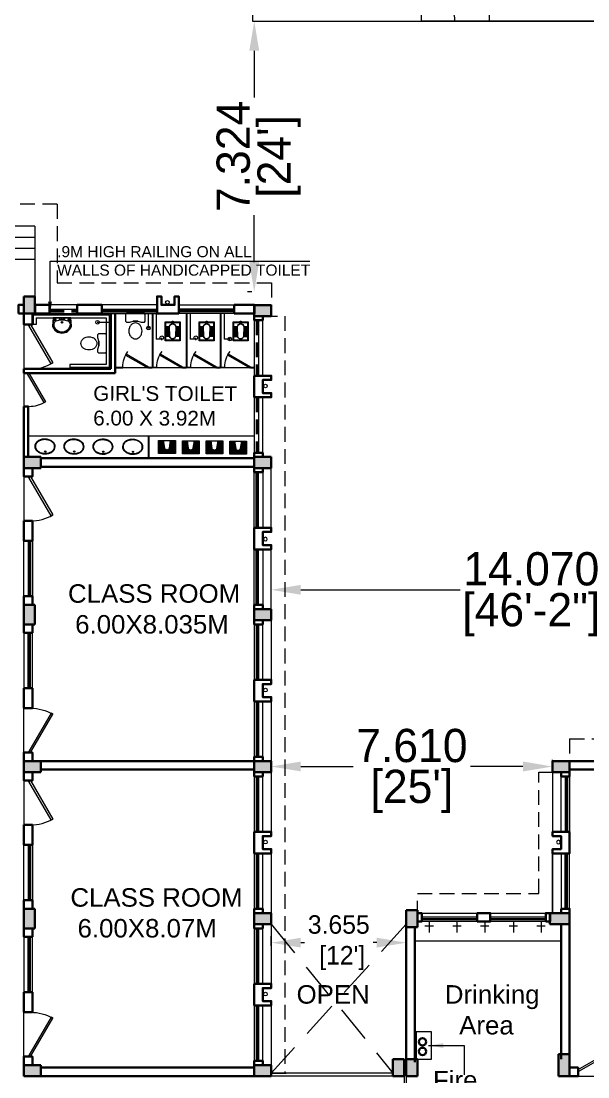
# Model space of a CAD drawing. Header units: millimetres. Extents: x 3614 to 12428, y -844 to 6844.
# Drawn here: x 5223.19 to 5238.52, y -372.13 to -343.55 of the extents above; entities that cross this region are included whole.
import ezdxf

# ---------------------------------------------------------------- set-up
doc = ezdxf.new("R2010")
doc.units = ezdxf.units.MM
doc.header["$LTSCALE"] = 40
doc.header["$MEASUREMENT"] = 0
doc.header["$PDMODE"] = 32
doc.header["$PDSIZE"] = 0.02
doc.linetypes.add('DASHED', pattern=[0.75, 0.5, -0.25])
doc.layers.get('0').update_dxf_attribs({"linetype": 'CONTINUOUS', "lineweight": 20})
doc.layers.get('Defpoints').update_dxf_attribs({"linetype": 'CONTINUOUS', "lineweight": 20})
for name, color, linetype, lineweight in [('CLL LEV.', 15, 'CONTINUOUS', 18), ('Column', 252, 'CONTINUOUS', 30), ('Column Hatch', 253, 'CONTINUOUS', 13), ('CUBICAL TOILET', 160, 'CONTINUOUS', 15), ('Dim', 220, 'CONTINUOUS', 15), ('Door', 54, 'CONTINUOUS', 18), ('EXPANSION JOINT', 248, 'CONTINUOUS', 20), ('Fixture', 44, 'CONTINUOUS', 15), ('Furniture', 13, 'CONTINUOUS', 15), ('Hatch', 42, 'CONTINUOUS', 15), ('Hidden', 30, 'DASHED', 18), ('LINE', 22, 'CONTINUOUS', 13), ('Railing', 23, 'CONTINUOUS', 18), ('Services', 1, 'DASHED', 30), ('Stair', 1, 'CONTINUOUS', 15), ('TEXT', 7, 'CONTINUOUS', 20), ('Ventilator', 6, 'DASHED', 18), ('Wall', 7, 'CONTINUOUS', 30), ('Window', 150, 'CONTINUOUS', 15), ('Window-Wall', 7, 'CONTINUOUS', 18)]:
    doc.layers.add(name, color=color, linetype=linetype, lineweight=lineweight)
doc.styles.add('L120', font='simplex.shx', dxfattribs={"height": 1})
doc.styles.get("Standard").update_dxf_attribs({"font": 'txt.shx', "height": 0.03937})
doc.styles.add('Tabrej', font='GOTHIC.TTF')
doc.styles.add('Tabrej.', font='GOTHIC.TTF', dxfattribs={"height": 1})
doc.dimstyles.get("Standard").update_dxf_attribs({"dimtxt": 0.18, "dimasz": 0.18, "dimexe": 0.18, "dimexo": 0.0625, "dimgap": 0.09, "dimtad": 0, "dimtih": 1, "dimtoh": 1, "dimdec": 4, "dimzin": 0, "dimdsep": 46, "dimtxsty": 'Standard', "dimcen": 0.09, "dimadec": 0, "dimazin": 0, "dimtfac": 1, "dimtdec": 4, "dimtofl": 0, "dimtmove": 0, "dimatfit": 3, "dimfxl": 0, "dimtolj": 1, "dimtzin": 0, "dimarcsym": 0})
doc.dimstyles.new('Tabrej', dxfattribs={"dimtxt": 0.5, "dimasz": 0.45, "dimexe": 0.18, "dimexo": 0.0625, "dimgap": 0.09, "dimtad": 0, "dimdec": 3, "dimzin": 0, "dimdsep": 46, "dimtxsty": 'Tabrej', "dimcen": 0, "dimclrd": 256, "dimclre": 256, "dimclrt": 7, "dimaunit": 1, "dimadec": 3, "dimazin": 0, "dimtfac": 1, "dimtdec": 3, "dimtofl": 0, "dimtmove": 0, "dimatfit": 3, "dimfxl": 0, "dimtolj": 1, "dimtzin": 0, "dimlwd": -1, "dimlwe": -1, "dimarcsym": 0})

# ---------------------------------------------------------------- blocks, each defined once
blk = doc.blocks.new('Football Min')
blk.add_lwpolyline([(-900.2, 3600), (-900.2, 0), (900.2, 0), (900.2, 3600)], close=True)
blk.add_arc((-900.2, 3600), 35.4, 270, 0)
blk = doc.blocks.new('Hockey')
for p, q in [((-1079.9, 3600), (1079.9, 3600)), ((-1079.9, 0), (-1079.9, 3600))]:
    blk.add_line(p, q)
at = {"linetype": 'DASHED', "ltscale": 6000}
blk.add_line((-828, 0), (-828, 3600), dxfattribs=at)
blk = doc.blocks.new('*D48')
at = {"layer": 'Defpoints', "color": 0, "ltscale": 0.05, "transparency": 16777216}
for p in [(5229.496, -343.55), (5229.496, -343.55), (5229.496, -350.874)]:
    blk.add_point(p, dxfattribs=at)
at = {"layer": 'Dim', "ltscale": 0.05, "transparency": 16777216}
for p, q in [((5229.558, -343.55), (5229.676, -343.55)), ((5229.496, -344.35), (5229.496, -345.621)), ((5229.496, -350.074), (5229.496, -348.802)), ((5229.433, -350.874), (5229.316, -350.874))]:
    blk.add_line(p, q, dxfattribs=at)
for points in [[(5229.363, -344.35), (5229.629, -344.35), (5229.496, -343.55)], [(5229.363, -350.074), (5229.629, -350.074), (5229.496, -350.874)]]:
    blk.add_solid(points, dxfattribs=at)
at = {"layer": 'Dim', "color": 7, "ltscale": 0.05, "transparency": 16777216, "char_height": 0.9, "attachment_point": 5, "rotation": 90, "style": 'Tabrej'}
for s, insert in [('\\A1;7.324', (5228.933, -347.212)), ("\\A1;[24']", (5230.169, -347.212))]:
    blk.add_mtext(s, dxfattribs=dict(at, insert=insert))
blk = doc.blocks.new('*D52')
at = {"layer": 'Defpoints', "color": 0, "linetype": 'ByBlock', "ltscale": 0.05, "transparency": 16777216}
for p in [(5229.956, -368.495), (5229.956, -368.647), (5233.611, -368.647)]:
    blk.add_point(p, dxfattribs=at)
at = {"layer": 'Dim', "ltscale": 0.05, "transparency": 16777216}
for p, q in [((5229.956, -368.584), (5229.956, -368.315)), ((5233.611, -368.584), (5233.611, -368.315)), ((5230.756, -368.495), (5230.853, -368.495)), ((5232.811, -368.495), (5232.714, -368.495))]:
    blk.add_line(p, q, dxfattribs=at)
at = {"layer": 'Dim', "linetype": 'ByBlock', "ltscale": 0.05, "transparency": 16777216}
for points in [[(5230.756, -368.362), (5230.756, -368.628), (5229.956, -368.495)], [(5232.811, -368.362), (5232.811, -368.628), (5233.611, -368.495)]]:
    blk.add_solid(points, dxfattribs=at)
at = {"layer": 'Dim', "color": 7, "linetype": 'ByBlock', "ltscale": 0.05, "transparency": 16777216, "insert": (5231.783, -368.495), "char_height": 0.5, "attachment_point": 5, "style": 'Tabrej'}
blk.add_mtext("\\A1;3.655\\P [12']", dxfattribs=at)
blk = doc.blocks.new('*D56')
at = {"layer": 'Defpoints', "color": 0, "ltscale": 0.05, "transparency": 16777216}
for p in [(5229.956, -363.727), (5237.566, -363.727), (5237.566, -363.727)]:
    blk.add_point(p, dxfattribs=at)
at = {"layer": 'Dim', "ltscale": 0.05, "transparency": 16777216}
for p, q in [((5229.956, -363.789), (5229.956, -363.907)), ((5230.756, -363.727), (5232.174, -363.727)), ((5236.766, -363.727), (5235.348, -363.727)), ((5237.566, -363.664), (5237.566, -363.547))]:
    blk.add_line(p, q, dxfattribs=at)
for points in [[(5230.756, -363.593), (5230.756, -363.86), (5229.956, -363.727)], [(5236.766, -363.593), (5236.766, -363.86), (5237.566, -363.727)]]:
    blk.add_solid(points, dxfattribs=at)
at = {"layer": 'Dim', "color": 7, "ltscale": 0.05, "transparency": 16777216, "char_height": 0.9, "attachment_point": 5, "style": 'Tabrej'}
for s, insert in [('\\A1;7.610', (5233.761, -363.164)), ("\\A1;[25']", (5233.761, -364.4))]:
    blk.add_mtext(s, dxfattribs=dict(at, insert=insert))
blk = doc.blocks.new('*D59')
at = {"layer": 'Defpoints', "color": 0, "ltscale": 0.05, "transparency": 16777216}
for p in [(5229.956, -358.944), (5229.956, -358.944), (5244.026, -358.944)]:
    blk.add_point(p, dxfattribs=at)
at = {"layer": 'Dim', "ltscale": 0.05, "transparency": 16777216}
for p, q in [((5229.956, -358.881), (5229.956, -358.764)), ((5230.756, -358.944), (5235.071, -358.944)), ((5243.226, -358.944), (5238.911, -358.944)), ((5244.026, -358.881), (5244.026, -358.764))]:
    blk.add_line(p, q, dxfattribs=at)
for points in [[(5230.756, -358.81), (5230.756, -359.077), (5229.956, -358.944)], [(5243.226, -358.81), (5243.226, -359.077), (5244.026, -358.944)]]:
    blk.add_solid(points, dxfattribs=at)
at = {"layer": 'Dim', "color": 7, "ltscale": 0.05, "transparency": 16777216, "char_height": 0.9, "attachment_point": 5, "style": 'Tabrej'}
for s, insert in [('\\A1;14.070', (5236.991, -358.381)), ('\\A1;[46\'-2"]', (5236.991, -359.617))]:
    blk.add_mtext(s, dxfattribs=dict(at, insert=insert))
blk = doc.blocks.new('VENT 2')
at = {"layer": 'Ventilator', "linetype": 'Continuous', "ltscale": 0.02}
for p, q in [((0, 0.182), (1.5, 0.182)), ((0, 0.152), (1.5, 0.152))]:
    blk.add_line(p, q, dxfattribs=at)
at = {"layer": 'Window-Wall'}
for p, q in [((0, 0.23), (1.5, 0.23)), ((0, 0), (0, 0.23)), ((0, 0.115), (1.5, 0.115)), ((1.5, 0), (0, 0)), ((1.5, 0.23), (1.5, 0))]:
    blk.add_line(p, q, dxfattribs=at)
blk = doc.blocks.new('COLUMN 546')
at = {"layer": 'Column Hatch'}
h = blk.add_hatch(color=0, dxfattribs=at)
h.dxf.hatch_style = 1
h.paths.add_polyline_path([(0, 0), (0.3, 0), (0.3, 0.46), (0, 0.46)])
at = {"layer": 'Column'}
for p, q in [((0.3, 0.46), (0, 0.46)), ((0, 0.46), (0, 0)), ((0.3, 0), (0.3, 0.46)), ((0, 0), (0.3, 0))]:
    blk.add_line(p, q, dxfattribs=at)
blk = doc.blocks.new('*X5')
at = {"color": 0}
for p, q in [((705, 323), (943, 561)), ((705, 365), (900, 561)), ((705, 408), (858, 561)), ((705, 450), (815, 561)), ((705, 493), (773, 561)), ((705, 535), (730, 561)), ((848, 383), (705, 526)), ((842, 346), (705, 483)), ((835, 310), (705, 441)), ((705, 280), (858, 434)), ((829, 274), (705, 398)), ((705, 238), (847, 381)), ((823, 237), (705, 356)), ((798, 221), (705, 314)), ((854, 419), (712, 561)), ((730, 221), (839, 330)), ((866, 449), (755, 561)), ((888, 469), (797, 561)), ((921, 479), (839, 561)), ((1145, 298), (882, 561)), ((899, 474), (985, 561)), ((1145, 340), (924, 561)), ((944, 477), (1027, 561)), ((1145, 383), (967, 561)), ((971, 462), (1070, 561)), ((990, 438), (1112, 561)), ((998, 404), (1145, 551)), ((1145, 255), (999, 401)), ((1004, 368), (1145, 508)), ((1137, 221), (1007, 350)), ((1145, 425), (1009, 561)), ((1011, 332), (1145, 466)), ((1095, 221), (1016, 299)), ((1017, 295), (1145, 423)), ((1023, 259), (1145, 381)), ((1029, 223), (1145, 339)), ((1145, 467), (1051, 561)), ((1069, 221), (1145, 296)), ((1145, 510), (1094, 561)), ((1145, 552), (1136, 561)), ((755, 221), (705, 271)), ((713, 221), (705, 229)), ((772, 221), (830, 279)), ((815, 221), (822, 228)), ((1052, 221), (1024, 248)), ((1112, 221), (1145, 254))]:
    blk.add_line(p, q, dxfattribs=at)
blk = doc.blocks.new('RSA CL7')
blk.add_lwpolyline([(8.9, 0), (-8.9, 0), (-8.9, -13.8), (-3.9, -13.8), (3.9, -13.8), (8.9, -13.8)], close=True)
blk.add_lwpolyline([(-4.1, -13.6), (-2.8, -5.7, -0.835943), (2.8, -5.8), (4.1, -13.6), (8.7, -13.6), (8.7, -0.2), (-8.7, -0.2), (-8.7, -13.6)], format="xyb", close=True)
blk.add_lwpolyline([(-3.9, -13.8), (-2.6, -5.8, -0.835548), (2.6, -5.8), (3.9, -13.8)], format="xyb")
for centre, start, end in [((-1.4, -4.1), 207.2135, 40.9564), ((0, -3.6), 185.8999, 355.8249), ((1.5, -4.1), 140.9962, 329.3468)]:
    blk.add_arc(centre, 0.493, start, end)
at = {"xscale": 0.0393714285714286, "yscale": 0.0393714285714286, "zscale": 0.0393714285714286}
blk.add_blockref('*X5', (-36.4, -22.3), dxfattribs=at)
blk = doc.blocks.new('RSA BASIN 2')
for points in [[(10.7, -8.1, 0.12976), (10, -5.2, 0.106426), (7.6, -2.5, 0.084431), (4.3, -0.7, 0.073534), (0, 0, 0.073534), (-4.3, -0.5, 0.084431), (-7.7, -2.2, 0.106426), (-10.2, -4.8, 0.12976), (-11, -7.7, 0.12976), (-10.3, -10.6, 0.106426), (-7.9, -13.3, 0.084431), (-4.6, -15.1, 0.073534), (-0.3, -15.8, 0.073534), (4, -15.3, 0.084431), (7.4, -13.6, 0.106426), (9.9, -11, 0.12976)], [(10.1, -7.9, 0.119977), (9.4, -5.5, 0.106426), (7.3, -2.9, 0.084431), (4.1, -1.3, 0.073534), (0, -0.6, 0.073534), (-4.1, -1.1, 0.084431), (-7.4, -2.6, 0.106426), (-9.7, -5.1, 0.12976), (-10.4, -7.7, 0.009633), (-10.4, -7.9, 0.119977), (-9.8, -10.3, 0.106426), (-7.6, -12.9, 0.084431), (-4.4, -14.5, 0.073534), (-0.3, -15.2, 0.073534), (3.8, -14.7, 0.084431), (7.1, -13.2, 0.106426), (9.3, -10.7, 0.12976), (10.1, -8.1, 0.009633)]]:
    blk.add_lwpolyline(points, format="xyb", close=True)
for radius in [0.7, 0.479]:
    blk.add_circle((-0.5, -2.5), radius)
blk = doc.blocks.new('SHAFT2')
at = {"layer": 'Fixture'}
blk.add_circle((0.302, 0.307), 0.05, dxfattribs=at)
at = {"layer": 'Wall'}
blk.add_lwpolyline([(0, 0.585), (0.46, 0.585), (0.46, 0.47), (0.23, 0.47), (0.23, 0.115), (0.46, 0.115), (0.46, 0), (0, 0), (0, 0.585)], dxfattribs=at)
blk = doc.blocks.new('WINDOW 1')
at = {"layer": 'CLL LEV.'}
for p, q in [((-0.115, -0.23), (-0.115, -0.46)), ((1.615, -0.23), (1.615, -0.46)), ((-0.115, -0.46), (1.615, -0.46))]:
    blk.add_line(p, q, dxfattribs=at)
at = {"layer": 'Window'}
for p, q in [((0, -0.051), (1.5, -0.051)), ((0, -0.081), (1.5, -0.081))]:
    blk.add_line(p, q, dxfattribs=at)
at = {"layer": 'Window-Wall'}
for p, q in [((0, 0), (1.5, 0)), ((0, -0.23), (0, 0)), ((1.5, 0), (1.5, -0.23)), ((0, -0.115), (1.5, -0.115)), ((1.5, -0.23), (0, -0.23))]:
    blk.add_line(p, q, dxfattribs=at)
blk = doc.blocks.new('*U18')
for p, q in [((0, 0), (0, -6)), ((40, 0), (40, -6))]:
    blk.add_line(p, q)
blk.add_lwpolyline([(0, 0), (34.64, 20), (35.52, 18.48), (0.87, -1.52)], close=True)
blk.add_arc((0, 0), 40, 0, 30)
blk = doc.blocks.new('DOOR1')
at = {"layer": 'Door'}
blk.add_line((0, 0), (1.2, 0), dxfattribs=at)
at = {"layer": 'Door', "xscale": 0.0300000000000013, "yscale": 0.0300000000000013, "zscale": 0.0300000000000013}
blk.add_blockref('*U18', (0, 0.18), dxfattribs=at)
blk = doc.blocks.new('class 1')
at = {"layer": 'Wall'}
for points in [[(0.23, -0.035), (0, -0.035), (0, -0.265), (0.23, -0.265), (0.23, -0.035)], [(0.23, -1.465), (0, -1.465), (0, -2.005), (0.23, -2.005), (0.23, -1.465)], [(0.23, -3.505), (0, -3.505), (0, -3.735), (0.23, -3.735), (0.23, -3.505)]]:
    blk.add_lwpolyline(points, dxfattribs=at)
at = {"layer": 'Wall', "rotation": 270}
for name, p in [('DOOR1', (0, -0.265)), ('VENT 2', (0, -2.005))]:
    blk.add_blockref(name, p, dxfattribs=at)
blk = doc.blocks.new('RSA CL6')
for p, q in [((5.5, 3.5), (5.5, 7.3)), ((5.9, 3.5), (5.9, 7.3)), ((6.3, 3.5), (6.3, 7.3)), ((6.7, 3.4), (6.7, 7.3)), ((7.1, 3.4), (7.1, 7.3)), ((7.5, 3.4), (7.5, 7.3)), ((7.9, 3.4), (7.9, 7.3)), ((8.3, 3.4), (8.3, 7.3)), ((8.7, 3.4), (8.7, 7.3)), ((9.1, 3.4), (9.1, 7.3)), ((9.4, 3.4), (9.4, 7.3)), ((9.8, 3.4), (9.8, 7.3)), ((10.2, 3.4), (10.2, 7.3)), ((10.6, 3.4), (10.6, 7.3)), ((11, 3.3), (11, 7.3)), ((11.4, 3.3), (11.4, 7.3)), ((11.8, 3.3), (11.8, 7.3)), ((12.2, 3.3), (12.2, 7.3)), ((12.6, 3.3), (12.6, 7.3)), ((13, 3.3), (13, 7.3)), ((13.4, 3.3), (13.4, 7.3)), ((13.8, 3.3), (13.8, 7.3)), ((14.2, 3.3), (14.2, 7.3)), ((14.6, 3.3), (14.6, 7.3)), ((15, 3.2), (15, 7.3)), ((15.4, 3.2), (15.4, 7.3)), ((15.7, 3.2), (15.7, 7.3)), ((16.1, 3.2), (16.1, 7.3)), ((16.1, 7.3), (16.1, 3.2)), ((5.5, -7.3), (5.5, -3.5)), ((5.9, -7.3), (5.9, -3.5)), ((6.3, -7.3), (6.3, -3.4)), ((6.7, -7.3), (6.7, -3.4)), ((7.1, -7.3), (7.1, -3.4)), ((7.5, -7.3), (7.5, -3.4)), ((7.9, -7.3), (7.9, -3.4)), ((8.3, -7.3), (8.3, -3.4)), ((8.7, -7.3), (8.7, -3.4)), ((9.1, -7.3), (9.1, -3.4)), ((9.4, -7.3), (9.4, -3.4)), ((9.8, -7.3), (9.8, -3.3)), ((10.2, -7.3), (10.2, -3.3)), ((10.6, -7.3), (10.6, -3.3)), ((11, -7.3), (11, -3.3)), ((11.4, -7.3), (11.4, -3.3)), ((11.8, -7.3), (11.8, -3.3)), ((12.2, -7.3), (12.2, -3.3)), ((12.6, -7.3), (12.6, -3.3)), ((13, -7.3), (13, -3.3)), ((13.4, -7.3), (13.4, -3.2)), ((13.8, -7.3), (13.8, -3.2)), ((14.2, -7.3), (14.2, -3.2)), ((14.6, -7.3), (14.6, -3.2)), ((15, -7.3), (15, -3.2)), ((15.4, -7.3), (15.4, -3.2)), ((15.7, -7.3), (15.7, -3.2)), ((16.1, -3.2), (16.1, -7.3)), ((16.1, -7.3), (16.1, -3.2))]:
    blk.add_line(p, q)
blk.add_lwpolyline([(0.8, -0.6), (0, -0.6), (0, 0.6), (0.8, 0.6)])
for points in [[(0.8, 7.9), (20.9, 7.9), (20.9, -7.9), (0.8, -7.9)], [(1.4, 7.3), (20.3, 7.3), (20.3, -7.3), (1.4, -7.3)]]:
    blk.add_lwpolyline(points, close=True)
for points in [[(5.5, 3.5), (16.1, 3.2, -0.899983), (16.1, -3.2), (5.5, -3.5, -0.799392)], [(5.5, 3.3), (16.1, 3, -0.897689), (16.1, -3), (5.6, -3.3, -0.793494), (5.5, 3.3)]]:
    blk.add_lwpolyline(points, format="xyb", close=True)
blk = doc.blocks.new('ENGLISH SHEET')
at = {"layer": 'Fixture'}
for p, q in [((4663.798, 251.204), (4663.773, 251.179)), ((4663.773, 251.179), (4663.773, 250.696)), ((4663.976, 251.204), (4663.798, 251.204)), ((4664.002, 251.179), (4663.976, 251.204)), ((4663.976, 251.001), (4664.002, 251.09)), ((4663.976, 250.874), (4663.976, 251.001)), ((4663.976, 251.001), (4663.976, 250.874)), ((4664.002, 251.09), (4664.002, 251.179)), ((4663.773, 250.696), (4663.798, 250.67)), ((4663.798, 250.67), (4663.976, 250.67)), ((4664.002, 250.785), (4663.976, 250.874)), ((4663.976, 250.67), (4664.002, 250.696)), ((4664.002, 250.696), (4664.002, 250.785))]:
    blk.add_line(p, q, dxfattribs=at)
blk.add_lwpolyline([(4664.459, 250.937, 0.117036), (4664.443, 251.003, 0.104338), (4664.396, 251.063, 0.09029), (4664.321, 251.105, 0.09898), (4664.243, 251.115, 0.08237), (4664.159, 251.101, 0.09029), (4664.09, 251.063, 0.104338), (4664.043, 251.003, 0.117036), (4664.027, 250.937, 0.117036), (4664.043, 250.871, 0.104338), (4664.09, 250.811, 0.09029), (4664.159, 250.773, 0.08237), (4664.243, 250.759, 0.08237), (4664.327, 250.773, 0.09029), (4664.396, 250.811, 0.104338), (4664.443, 250.871, 0.117036)], format="xyb", close=True, dxfattribs=at)
blk = doc.blocks.new('RSA BASIN 9')
for points in [[(-0.1, -16.2, 0.340881), (10, -9, 0.074195), (10.1, -8.9), (9.5, 0), (-9.5, 0), (-10, -8.8, 0.082611), (-10, -9.2, 0.330812), (-0.1, -16.2)], [(0, -15, 0.391482), (8.9, -6.7, 0.252869), (6.5, -3.5, 0.087242), (0, -2.5, 0.079484), (-6.5, -3.5, 0.2542), (-8.8, -6.7, 0.39026), (0, -15)], [(-8.6, -2, -0.907437), (-8.4, -1.8), (-7.5, -2.6, -0.907437), (-7.6, -2.7)], [(-8.2, -1.6, -0.907437), (-8.1, -1.5), (-7.1, -2.3, -0.907437), (-7.3, -2.4)], [(-7.8, -1.3, -0.907437), (-7.7, -1.2), (-6.8, -1.9, -0.907437), (-6.9, -2.1)], [(7.8, -1.3, 0.907437), (7.7, -1.2), (6.8, -1.9, 0.907437), (6.9, -2.1)], [(8.2, -1.6, 0.907437), (8.1, -1.5), (7.1, -2.3, 0.907437), (7.3, -2.4)], [(8.6, -2, 0.907437), (8.4, -1.8), (7.5, -2.6, 0.907437), (7.6, -2.7)]]:
    blk.add_lwpolyline(points, format="xyb", close=True)
for points in [[(-5.9, -3.3), (-6.2, -3, -0.183787), (-6.2, -2.7, 0.126662), (-6.2, -2.4), (-6.6, -1.4, 0.35453), (-7.1, -1), (-8.7, -1, 0.414214), (-9.1, -1.4), (-9.6, -9.1, 0.329849), (-0.1, -15.8, 0.338736), (9.6, -8.9, 0.075632), (9.7, -8.8), (9.1, -1.4, 0.414214), (8.7, -1), (7.1, -1, 0.35453), (6.6, -1.4), (6.2, -2.4, 0.126662), (6.2, -2.7, -0.183787), (6.2, -3), (5.9, -3.3)], [(-6.2, -3.4), (-6.2, -3.3, 0.220542), (-6.5, -3.1), (-8.7, -2.8, -0.361119), (-9.2, -2.3)], [(6.2, -3.4), (6.2, -3.3, -0.220542), (6.5, -3.1), (8.7, -2.8, 0.358803), (9.2, -2.3, 0.358803)]]:
    blk.add_lwpolyline(points, format="xyb")
for centre, radius in [((-2.3, -1.6), 0.399), ((0, -4.8), 0.771), ((0, -4.8), 0.602), ((0, -1.2), 0.399), ((2.3, -1.5), 0.399)]:
    blk.add_circle(centre, radius)
blk = doc.blocks.new('Door - Left Hung 36 in.')
at = {"layer": 'Door'}
blk.add_line((0.8, -1.3), (35.9, -1.3), dxfattribs=at)
blk.add_lwpolyline([(0.8, -1.3), (0, 0), (31.2, 18), (31.9, 16.7)], close=True, dxfattribs=at)
blk.add_arc((0, 0), 36, 0, 37.3101, dxfattribs=at)
blk = doc.blocks.new('COLM 530')
at = {"layer": 'Column Hatch'}
h = blk.add_hatch(color=0, dxfattribs=at)
h.dxf.hatch_style = 1
h.paths.add_polyline_path([(5443.518, -633.795), (5443.218, -633.795), (5443.218, -634.325), (5443.518, -634.325)])
at = {"layer": 'Column'}
for p, q in [((5443.518, -633.795), (5443.218, -633.795)), ((5443.218, -633.795), (5443.218, -634.325)), ((5443.518, -634.325), (5443.518, -633.795)), ((5443.218, -634.325), (5443.518, -634.325))]:
    blk.add_line(p, q, dxfattribs=at)
blk = doc.blocks.new('colm 600')
at = {"layer": 'Column Hatch'}
h = blk.add_hatch(color=0, dxfattribs=at)
h.dxf.hatch_style = 1
h.paths.add_polyline_path([(5460.775, -628.796), (5460.475, -628.796), (5460.475, -629.396), (5460.775, -629.396)])
at = {"layer": 'Column'}
for p, q in [((5460.775, -628.796), (5460.475, -628.796)), ((5460.475, -628.796), (5460.475, -629.396)), ((5460.775, -629.396), (5460.775, -628.796)), ((5460.475, -629.396), (5460.775, -629.396))]:
    blk.add_line(p, q, dxfattribs=at)
blk = doc.blocks.new('PROJ FNVJ')
at = {"layer": 'Hidden', "ltscale": 0.02}
for p, q in [((5461.628, -603.619), (5467.398, -603.619)), ((5461.628, -603.619), (5461.628, -604.221)), ((5467.398, -603.619), (5467.398, -604.221))]:
    blk.add_line(p, q, dxfattribs=at)
blk = doc.blocks.new('hyu')
at = {"layer": 'Hatch'}
blk.add_lwpolyline([(2606.826, 450.7799), (2606.826, 490.2799, 1), (2553.986, 490.2799), (2553.986, 450.7799, 1)], format="xyb", close=True, dxfattribs=at)
blk = doc.blocks.new('NEW BILDING')
at = {"layer": 'CLL LEV.'}
for p, q in [((5453.3278, -271.6911), (5453.5578, -271.6911)), ((5453.3278, -272.0461), (5453.5578, -272.0461)), ((5461.3978, -284.3911), (5461.1678, -284.3911)), ((5461.1678, -284.3911), (5461.1678, -286.1211))]:
    blk.add_line(p, q, dxfattribs=at)
at = {"layer": 'CUBICAL TOILET', "ltscale": 0.01}
for p, q in [((5450.3378, -269.8903), (5450.3378, -271.3455)), ((5450.3578, -269.8903), (5450.3578, -271.3455)), ((5451.2578, -269.8907), (5451.2578, -271.346)), ((5451.2778, -269.8907), (5451.2778, -271.346)), ((5452.1778, -269.8911), (5452.1778, -271.3464)), ((5452.1978, -269.8911), (5452.1978, -271.3464)), ((5449.3376, -271.3455), (5449.5424, -271.3455)), ((5449.3376, -271.3655), (5449.5424, -271.3655)), ((5449.5424, -271.3455), (5449.5424, -271.3655)), ((5450.2378, -271.3455), (5450.3378, -271.3455)), ((5450.2378, -271.3455), (5450.2378, -271.3655)), ((5450.2378, -271.3655), (5450.3378, -271.3655)), ((5450.4614, -271.3655), (5450.3378, -271.3655)), ((5450.3578, -271.3455), (5450.4614, -271.3455)), ((5450.4614, -271.3455), (5450.4614, -271.3655)), ((5451.1578, -271.346), (5451.2578, -271.346)), ((5451.1578, -271.346), (5451.1578, -271.366)), ((5451.1578, -271.366), (5451.2578, -271.366)), ((5451.3814, -271.366), (5451.2578, -271.366)), ((5451.2778, -271.346), (5451.3814, -271.346)), ((5451.3814, -271.346), (5451.3814, -271.366)), ((5452.0778, -271.3464), (5452.1778, -271.3464)), ((5452.0778, -271.3464), (5452.0778, -271.3664)), ((5452.0778, -271.3664), (5452.1778, -271.3664)), ((5452.3014, -271.3664), (5452.1778, -271.3664)), ((5452.1978, -271.3464), (5452.3014, -271.3464)), ((5452.3014, -271.3464), (5452.3014, -271.3664)), ((5452.9978, -271.3464), (5453.0978, -271.3464)), ((5452.9978, -271.3464), (5452.9978, -271.3664)), ((5452.9978, -271.3664), (5453.0978, -271.3664))]:
    blk.add_line(p, q, dxfattribs=at)
at = {"layer": 'CUBICAL TOILET', "ltscale": 0.05}
blk.add_lwpolyline([(5450.2353, -273.2016), (5450.2457, -273.2016), (5450.2457, -273.8111), (5450.2353, -273.8111)], close=True, dxfattribs=at)
at = {"layer": 'EXPANSION JOINT', "linetype": 'ByBlock', "ltscale": 0.05}
for p, q in [((5457.1508, -290.5361), (5457.1508, -294.3511)), ((5457.2128, -290.5361), (5457.2128, -294.3511))]:
    blk.add_line(p, q, dxfattribs=at)
at = {"layer": 'Fixture', "ltscale": 0.05}
blk.add_line((5446.9829, -273.2033), (5453.0978, -273.2033), dxfattribs=at)
at = {"layer": 'Fixture', "linetype": 'ByBlock', "ltscale": 0.05}
for p, q in [((5457.8328, -286.3511), (5457.8328, -286.6511)), ((5458.5828, -286.3511), (5458.5828, -286.6511)), ((5459.3328, -286.3511), (5459.3328, -286.6511)), ((5460.1078, -286.3511), (5460.1078, -286.6511)), ((5460.8578, -286.3511), (5460.8578, -286.6511)), ((5457.9478, -286.4726), (5457.7178, -286.4726)), ((5458.6978, -286.4726), (5458.4678, -286.4726)), ((5459.4478, -286.4726), (5459.2178, -286.4726)), ((5460.2228, -286.4726), (5459.9928, -286.4726)), ((5460.9728, -286.4726), (5460.7428, -286.4726)), ((5461.3978, -286.883), (5457.4428, -286.883))]:
    blk.add_line(p, q, dxfattribs=at)
at = {"layer": 'Furniture', "ltscale": 0.05}
for p, q in [((5450.237, -270.3013), (5450.2371, -269.9228)), ((5450.4478, -269.8916), (5450.4479, -270.5843)), ((5451.3678, -269.892), (5451.3679, -270.5847)), ((5452.2878, -269.8911), (5452.2879, -270.5839)), ((5448.8464, -270.1299), (5449.2249, -270.1298)), ((5450.2712, -270.2854), (5450.2029, -270.2854)), ((5450.6137, -270.5843), (5450.4479, -270.5843)), ((5450.5979, -270.6172), (5450.5979, -270.5488)), ((5451.5337, -270.5847), (5451.3679, -270.5847)), ((5451.5179, -270.6176), (5451.5179, -270.5493)), ((5452.4537, -270.5839), (5452.2879, -270.5839)), ((5452.4379, -270.618), (5452.4379, -270.5497))]:
    blk.add_line(p, q, dxfattribs=at)
for centre in [(5448.8622, -270.1299), (5450.237, -270.2854), (5450.5979, -270.5493), (5451.5179, -270.5497), (5452.4379, -270.5839)]:
    blk.add_circle(centre, 0.05, dxfattribs=at)
at = {"layer": 'Hidden', "ltscale": 0.02}
for p, q in [((5447.7678, -266.9311), (5442.6178, -266.9311)), ((5447.7678, -266.9311), (5447.7678, -269.0611)), ((5447.7678, -269.0611), (5453.5647, -269.0611)), ((5453.5647, -269.0611), (5453.5647, -269.6632)), ((5453.3278, -269.9632), (5453.9278, -269.9632)), ((5453.9278, -269.9632), (5453.9278, -282.3061)), ((5453.9278, -282.0061), (5453.9278, -290.4561)), ((5460.7978, -285.5911), (5460.7978, -282.3061)), ((5460.7978, -282.3061), (5461.3978, -282.3061)), ((5457.5142, -286.1911), (5457.5142, -285.5911)), ((5457.5142, -285.5911), (5460.7978, -285.5911)), ((5453.5578, -290.4561), (5454.1578, -290.4561))]:
    blk.add_line(p, q, dxfattribs=at)
at = {"layer": 'LINE', "linetype": 'ByBlock', "ltscale": 0.05}
blk.add_lwpolyline([(5457.8944, -289.3397), (5457.4778, -289.3397), (5457.4778, -290.0761), (5457.8944, -290.0761)], close=True, dxfattribs=at)
at = {"layer": 'Railing', "ltscale": 0.05}
for p, q in [((5447.1156, -269.9285), (5449.177, -269.9288)), ((5447.1156, -269.9285), (5447.1156, -270.1906)), ((5447.1956, -270.0085), (5449.097, -270.0088)), ((5447.1956, -270.0085), (5447.1956, -270.1906)), ((5449.097, -270.0088), (5449.097, -271.2715)), ((5449.177, -269.9288), (5449.177, -271.3515)), ((5447.1956, -270.1906), (5447.1156, -270.1906)), ((5449.097, -271.2715), (5448.1099, -271.2715)), ((5448.1099, -271.2715), (5448.1099, -271.3515)), ((5449.177, -271.3515), (5448.1099, -271.3515))]:
    blk.add_line(p, q, dxfattribs=at)
at = {"layer": 'Railing', "linetype": 'ByBlock', "ltscale": 0.05}
for p, q in [((5456.8508, -290.4561), (5453.5578, -290.4561)), ((5456.8508, -290.5361), (5453.5578, -290.5361))]:
    blk.add_line(p, q, dxfattribs=at)
at = {"layer": 'Services', "linetype": 'ByBlock', "ltscale": 0.05}
for centre in [(5457.6512, -289.606), (5457.6512, -289.8661)]:
    blk.add_circle(centre, 0.1, dxfattribs=at)
at = {"layer": 'Stair', "ltscale": 0.05}
for p, q in [((5447.1678, -267.5311), (5443.2178, -267.5311)), ((5447.1678, -267.5311), (5447.1678, -269.5011)), ((5447.1678, -267.8311), (5443.2178, -267.8311)), ((5447.1678, -268.1311), (5443.2178, -268.1311)), ((5447.1678, -268.4311), (5443.2178, -268.4311))]:
    blk.add_line(p, q, dxfattribs=at)
at = {"layer": 'TEXT'}
blk.add_line((5458.7786, -289.7079), (5458.7786, -290.5017), dxfattribs=at)
at = {"layer": 'Ventilator', "ltscale": 0.02}
for p, q in [((5447.5597, -269.8132), (5448.3097, -269.8132)), ((5447.5597, -269.8432), (5448.3097, -269.8432)), ((5453.1488, -270.0761), (5453.1488, -271.5761)), ((5453.1788, -270.0761), (5453.1788, -271.5761)), ((5453.1488, -272.1611), (5453.1488, -273.6611)), ((5453.1788, -272.1611), (5453.1788, -273.6611))]:
    blk.add_line(p, q, dxfattribs=at)
at = {"layer": 'Wall', "ltscale": 0.05}
for p, q in [((5449.2226, -271.3915), (5449.2228, -269.8927)), ((5449.3375, -271.5065), (5449.3378, -269.8928)), ((5446.8678, -271.3911), (5449.2226, -271.3915)), ((5446.8678, -271.3911), (5446.8678, -271.5061)), ((5446.8678, -271.5061), (5449.3375, -271.5065)), ((5446.8678, -273.7761), (5446.868, -272.4061)), ((5446.868, -272.4061), (5446.983, -272.4061)), ((5446.9828, -273.7766), (5446.983, -272.4061)), ((5461.3978, -286.4211), (5461.3978, -290.0761)), ((5461.6278, -286.4211), (5461.6278, -290.0761))]:
    blk.add_line(p, q, dxfattribs=at)
at = {"layer": 'Wall'}
for p, q in [((5453.0978, -273.8111), (5447.3278, -273.8111)), ((5453.0978, -274.0411), (5447.3278, -274.0411)), ((5447.3278, -282.0061), (5453.0978, -282.0061)), ((5447.3278, -282.2361), (5453.0978, -282.2361)), ((5447.3278, -290.3061), (5453.0978, -290.3061)), ((5447.3278, -290.5361), (5453.0978, -290.5361))]:
    blk.add_line(p, q, dxfattribs=at)
at = {"layer": 'Wall', "linetype": 'ByBlock', "ltscale": 0.05}
for p, q in [((5457.2128, -290.0761), (5457.2128, -286.5011)), ((5457.4428, -290.1561), (5457.4428, -286.5011))]:
    blk.add_line(p, q, dxfattribs=at)
at = {"layer": 'Wall', "ltscale": 0.05}
blk.add_lwpolyline([(5446.7178, -269.8932), (5446.8678, -269.8932), (5446.8678, -269.6611), (5446.7178, -269.6611), (5446.7178, -269.8932)], dxfattribs=at)
for points in [[(5447.5597, -269.6611), (5447.1747, -269.6611), (5447.1747, -269.8911), (5447.5597, -269.8911)], [(5448.3097, -269.8911), (5448.9722, -269.8911), (5448.9722, -269.6615), (5448.3097, -269.6615)], [(5452.5572, -269.8915), (5453.1047, -269.8915), (5453.1047, -269.6611), (5452.5572, -269.6611)]]:
    blk.add_lwpolyline(points, close=True, dxfattribs=at)
at = {"layer": 'Wall'}
for points in [[(5447.0978, -269.8932), (5446.8678, -269.8932), (5446.8678, -270.1911), (5447.0978, -270.1911), (5447.0978, -269.8932)], [(5453.3278, -269.9611), (5453.3278, -270.0761), (5453.0978, -270.0761), (5453.0978, -269.9611), (5453.3278, -269.9611)], [(5453.3278, -270.0761), (5453.3278, -269.9611), (5453.0978, -269.9611), (5453.0978, -270.0761), (5453.3278, -270.0761)], [(5453.3278, -273.7761), (5453.3278, -273.6611), (5453.0978, -273.6611), (5453.0978, -273.7761), (5453.3278, -273.7761)], [(5447.0978, -274.0761), (5446.8678, -274.0761), (5446.8678, -274.3061), (5447.0978, -274.3061), (5447.0978, -274.0761)], [(5453.3278, -274.0761), (5453.3278, -274.1911), (5453.0978, -274.1911), (5453.0978, -274.0761), (5453.3278, -274.0761)], [(5447.0978, -275.5061), (5446.8678, -275.5061), (5446.8678, -276.0461), (5447.0978, -276.0461), (5447.0978, -275.5061)], [(5447.0978, -277.5461), (5446.8678, -277.5461), (5446.8678, -277.7761), (5447.0978, -277.7761), (5447.0978, -277.5461)], [(5453.3278, -277.8911), (5453.3278, -277.7761), (5453.0978, -277.7761), (5453.0978, -277.8911), (5453.3278, -277.8911)], [(5453.3278, -277.7761), (5453.3278, -277.8911), (5453.0978, -277.8911), (5453.0978, -277.7761), (5453.3278, -277.7761)], [(5447.0978, -278.5361), (5446.8678, -278.5361), (5446.8678, -278.3061), (5447.0978, -278.3061), (5447.0978, -278.5361)], [(5453.3278, -278.1911), (5453.3278, -278.3061), (5453.0978, -278.3061), (5453.0978, -278.1911), (5453.3278, -278.1911)], [(5453.3278, -278.3061), (5453.3278, -278.1911), (5453.0978, -278.1911), (5453.0978, -278.3061), (5453.3278, -278.3061)], [(5447.0978, -280.5761), (5446.8678, -280.5761), (5446.8678, -280.0361), (5447.0978, -280.0361), (5447.0978, -280.5761)], [(5447.0978, -282.0061), (5446.8678, -282.0061), (5446.8678, -281.7761), (5447.0978, -281.7761), (5447.0978, -282.0061)], [(5453.3278, -282.0061), (5453.3278, -281.8911), (5453.0978, -281.8911), (5453.0978, -282.0061), (5453.3278, -282.0061)], [(5461.6278, -282.0061), (5462.7814, -282.0061), (5462.7814, -282.2361), (5461.6278, -282.2361), (5461.6278, -282.0061)], [(5453.3278, -282.3061), (5453.3278, -282.4211), (5453.0978, -282.4211), (5453.0978, -282.3061), (5453.3278, -282.3061)], [(5453.3278, -282.4211), (5453.3278, -282.3061), (5453.0978, -282.3061), (5453.0978, -282.4211), (5453.3278, -282.4211)], [(5461.3978, -282.3061), (5461.3978, -282.4211), (5461.6278, -282.4211), (5461.6278, -282.3061), (5461.3978, -282.3061)], [(5461.3978, -282.4211), (5461.3978, -282.3061), (5461.6278, -282.3061), (5461.6278, -282.4211), (5461.3978, -282.4211)], [(5453.3278, -286.1211), (5453.3278, -286.0061), (5453.0978, -286.0061), (5453.0978, -286.1211), (5453.3278, -286.1211)], [(5461.3978, -286.0061), (5461.3978, -286.1211), (5461.6278, -286.1211), (5461.6278, -286.0061), (5461.3978, -286.0061)], [(5457.5128, -286.3511), (5457.5128, -286.1211), (5457.6292, -286.1211), (5457.6292, -286.3511), (5457.5128, -286.3511)], [(5459.1292, -286.3511), (5459.1292, -286.1211), (5459.4828, -286.1211), (5459.4828, -286.3511), (5459.1292, -286.3511)], [(5460.9828, -286.3511), (5460.9828, -286.1211), (5461.0992, -286.1211), (5461.0992, -286.3511), (5460.9828, -286.3511)], [(5453.3278, -286.4211), (5453.3278, -286.5361), (5453.0978, -286.5361), (5453.0978, -286.4211), (5453.3278, -286.4211)], [(5453.3278, -286.5361), (5453.3278, -286.4211), (5453.0978, -286.4211), (5453.0978, -286.5361), (5453.3278, -286.5361)], [(5453.3278, -290.2361), (5453.3278, -290.1211), (5453.0978, -290.1211), (5453.0978, -290.2361), (5453.3278, -290.2361)], [(5461.6278, -290.3061), (5461.6278, -290.5361), (5461.8578, -290.5361), (5461.8578, -290.3061), (5461.6278, -290.3061)]]:
    blk.add_lwpolyline(points, dxfattribs=at)
at = {"layer": 'Window-Wall'}
for p, q in [((5448.3097, -269.6611), (5447.5597, -269.6611)), ((5447.5597, -269.7761), (5448.3097, -269.7761)), ((5447.5597, -269.8911), (5448.3097, -269.8911)), ((5453.0978, -270.0761), (5453.0978, -271.5761)), ((5453.3278, -270.0761), (5453.0978, -270.0761)), ((5453.2128, -270.0761), (5453.2128, -271.5761)), ((5453.3278, -271.5761), (5453.3278, -270.0761)), ((5453.0978, -271.5761), (5453.3278, -271.5761)), ((5453.0978, -272.1611), (5453.0978, -273.6611)), ((5453.3278, -272.1611), (5453.0978, -272.1611)), ((5453.2128, -272.1611), (5453.2128, -273.6611)), ((5453.3278, -273.6611), (5453.3278, -272.1611)), ((5453.0978, -273.6611), (5453.3278, -273.6611)), ((5461.3978, -284.5061), (5461.6278, -284.5061))]:
    blk.add_line(p, q, dxfattribs=at)
at = {"layer": 'Window-Wall', "linetype": 'DASHED', "ltscale": 0.05}
for p, q in [((5457.2128, -286.4211), (5453.5578, -290.4561)), ((5453.5578, -286.4211), (5456.8508, -290.4561))]:
    blk.add_line(p, q, dxfattribs=at)
at = {"color": 7, "extrusion": (0, 0, -1), "xscale": -1, "zscale": -1}
for p in [(-5446.8678, -269.8932), (-5457.2128, -286.5011), (-5456.8508, -290.5361), (-5457.2128, -290.5361)]:
    blk.add_blockref('COLUMN 546', p, dxfattribs=at)
at = {"linetype": 'ByBlock', "extrusion": (0, 0, -1), "xscale": -1, "zscale": -1, "rotation": 270}
blk.add_blockref('SHAFT2', (-5451.0572, -269.8915), dxfattribs=at)
at = {"color": 7, "extrusion": (0, 0, -1), "xscale": -1, "zscale": -1}
for p, rotation in [((-5453.0978, -269.6632), 90), ((-5461.6278, -282.3061), 270)]:
    blk.add_blockref('COLUMN 546', p, dxfattribs=dict(at, rotation=rotation))
at = {"extrusion": (0, 0, -1), "xscale": -0.7500171631634013, "yscale": 0.7500171631634013, "zscale": -0.7500171631634013, "rotation": 90}
blk.add_blockref('DOOR1', (-5446.8678, -271.5061), dxfattribs=at)
at = {"linetype": 'ByBlock'}
for name, p in [('SHAFT2', (5453.0978, -272.1611)), ('SHAFT2', (5453.0978, -280.3911)), ('class 1', (5446.8678, -282.2711)), ('SHAFT2', (5453.0978, -284.5061)), ('SHAFT2', (5453.0978, -288.6211))]:
    blk.add_blockref(name, p, dxfattribs=at)
at = {"color": 7, "extrusion": (0, 0, -1), "zscale": -1}
for p, rotation in [((-5446.8678, -274.0761), 90.00000000000001), ((-5453.0978, -274.0761), 90.00000000000001), ((-5453.0978, -278.1911), 90.00000000000001), ((-5446.8678, -282.3061), 90.00000000000004), ((-5453.0978, -282.3061), 90.00000000000004), ((-5453.0978, -286.4211), 90.00000000000004), ((-5446.8678, -290.5361), 90.00000000000004), ((-5453.0978, -290.5361), 90.00000000000004)]:
    blk.add_blockref('COLUMN 546', p, dxfattribs=dict(at, rotation=rotation))
at = {"linetype": 'ByBlock', "extrusion": (0, 0, -1), "zscale": -1, "rotation": 180}
blk.add_blockref('SHAFT2', (-5453.0978, -275.6911), dxfattribs=at)
for name, p in [('COLM 530', (3.65, 356.0187)), ('COLM 530', (3.65, 347.7887)), ('colm 600', (0.8528, 338.8596))]:
    blk.add_blockref(name, p)
at = {"linetype": 'ByBlock', "extrusion": (0, 0, -1), "zscale": -1}
blk.add_blockref('SHAFT2', (-5461.6278, -284.5061), dxfattribs=at)
at = {"rotation": 270}
blk.add_blockref('COLM 530', (6095.4227, 5157.0967), dxfattribs=at)
at = {"linetype": 'ByBlock', "xscale": -1, "rotation": 180}
blk.add_blockref('class 1', (5446.8678, -290.2711), dxfattribs=at)
at = {"layer": 'CLL LEV.'}
for p, rotation in [((5453.0978, -275.6911), 90), ((5453.0978, -277.7761), 90), ((5461.6278, -282.4211), 269.9999999999999)]:
    blk.add_blockref('WINDOW 1', p, dxfattribs=dict(at, rotation=rotation))
at = {"layer": 'CLL LEV.', "extrusion": (0, 0, -1), "zscale": -1, "rotation": 270}
for p in [(-5453.0978, -278.3061), (-5453.0978, -280.3911), (-5453.0978, -282.4211), (-5453.0978, -284.5061), (-5453.0978, -286.5361), (-5453.0978, -288.6211)]:
    blk.add_blockref('WINDOW 1', p, dxfattribs=at)
at = {"layer": 'CLL LEV.', "xscale": -1, "rotation": 270.0000000000001}
blk.add_blockref('WINDOW 1', (5461.6278, -286.0061), dxfattribs=at)
at = {"layer": 'Door', "extrusion": (0, 0, -1), "xscale": 0.0193527874282769, "yscale": 0.0193527874282769}
for p, zscale in [((-5450.2378, -271.3404), -0.0193527874282769), ((-5451.1578, -271.3408), -0.0193527874282769), ((-5452.0778, -271.3413), -0.0193527874282769), ((-5452.9978, -271.3417), -0.0193527874328274)]:
    blk.add_blockref('Door - Left Hung 36 in.', p, dxfattribs=dict(at, zscale=zscale))
at = {"layer": 'Fixture', "ltscale": 10000, "extrusion": (0, 0, -1), "xscale": -0.0254326166754069, "yscale": 0.0254326166754069, "zscale": -0.0254326166754069, "rotation": 0.009270144841835304}
blk.add_blockref('RSA BASIN 9', (-5447.8982, -270.0086), dxfattribs=at)
at = {"layer": 'Fixture', "rotation": 270}
blk.add_blockref('ENGLISH SHEET', (5198.9481, 4393.8798), dxfattribs=at)
at = {"layer": 'Fixture', "extrusion": (0, 0, -1)}
for name, p, xscale, yscale, zscale, rotation in [('RSA CL6', (-5450.8904, -270.1005), -0.0253999999957461, 0.0253999999957461, -0.0253999999957461, 90), ('RSA CL6', (-5451.8104, -270.1009), -0.0253999999957461, 0.0253999999957461, -0.0253999999957461, 90), ('RSA CL6', (-5452.7304, -270.1014), -0.0253999999957461, 0.0253999999957461, -0.0253999999957461, 90), ('RSA BASIN 2', (-5447.4339, -273.6923), -0.025399999995667, 0.025399999995667, -0.025399999995667, 180), ('RSA BASIN 2', (-5448.2173, -273.695), -0.025399999995667, 0.025399999995667, -0.025399999995667, 180), ('RSA BASIN 2', (-5449.0007, -273.6977), -0.025399999995667, 0.025399999995667, -0.025399999995667, 180), ('RSA BASIN 2', (-5449.8071, -273.7005), -0.025399999995667, 0.025399999995667, -0.025399999995667, 180)]:
    blk.add_blockref(name, p, dxfattribs=dict(at, xscale=xscale, yscale=yscale, zscale=zscale, rotation=rotation))
at = {"layer": 'Fixture', "xscale": -1}
blk.add_blockref('ENGLISH SHEET', (10112.87, -521.638), dxfattribs=at)
at = {"layer": 'Fixture', "xscale": -0.0253999999948724, "yscale": 0.0253999999948724, "zscale": 0.0253999999948724, "rotation": 180}
for p in [(5450.7385, -273.6822), (5451.3799, -273.6867), (5452.0214, -273.6912), (5452.6629, -273.6957)]:
    blk.add_blockref('RSA CL7', p, dxfattribs=at)
at = {"layer": 'Hidden'}
blk.add_blockref('PROJ FNVJ', (0, 322.2146), dxfattribs=at)
at = {"layer": 'Wall', "extrusion": (0, 0, -1), "zscale": -1}
for name, p, rotation in [('VENT 2', (-5448.9722, -269.6615), 180), ('VENT 2', (-5446.8678, -280.0361), 90), ('DOOR1', (-5446.8678, -281.7761), 90)]:
    blk.add_blockref(name, p, dxfattribs=dict(at, rotation=rotation))
at = {"layer": 'Wall', "extrusion": (0, 0, -1), "xscale": -1, "zscale": -1, "rotation": 180}
for p in [(-5452.5572, -269.6615), (-5459.1292, -286.1211), (-5460.9828, -286.1211)]:
    blk.add_blockref('VENT 2', p, dxfattribs=at)
at = {"layer": 'Wall', "rotation": 270}
for name, p in [('DOOR1', (5446.8678, -270.1911)), ('DOOR1', (5446.8678, -274.3061)), ('VENT 2', (5446.8678, -276.0461))]:
    blk.add_blockref(name, p, dxfattribs=at)
at = {"layer": 'Wall'}
blk.add_blockref('DOOR1', (5461.8578, -290.5361), dxfattribs=at)
at = {"layer": 'TEXT', "insert": (5447.7678, -268.0676), "char_height": 0.3, "width": 8.155766, "attachment_point": 1, "style": 'L120'}
blk.add_mtext('{\\fArial|b0|i0|c0|p34;.9M HIGH RAILING ON ALL \\PWALLS OF HANDICAPPED TOILET }', dxfattribs=at)
at = {"layer": 'TEXT', "insert": (5448.5897, -271.8539), "char_height": 0.4, "width": 4.832064, "attachment_point": 1, "rotation": 359.87953, "style": 'L120'}
blk.add_mtext("{\\fArial|b0|i0|c0|p34; GIRL'S TOILET\\P 6.00 X 3.92M}", dxfattribs=at)
at = {"layer": 'TEXT', "char_height": 0.5, "attachment_point": 1, "style": 'Tabrej.'}
for s, insert in [('{\\fArial|b0|i0|c0|p34;CLASS ROOM\\P 6.00X8.035M}', (5448.0612, -277.2216)), ('{\\fArial|b0|i0|c0|p34;CLASS ROOM\\P 6.00X8.07M}', (5448.1254, -285.4487)), ('{\\fArial|b0|i0|c0|p34;OPEN }', (5454.2443, -288.0731)), ('{\\fArial|b0|i0|c0|p34;Drinking\\P  Area}', (5458.2546, -288.0731)), ('{\\fArial|b0|i0|c0|p34;Fire \\PShaft}', (5457.934, -290.3927))]:
    blk.add_mtext_dynamic_manual_height_columns(s, width=19.989683, gutter_width=5, heights=[0], dxfattribs=dict(at, insert=insert))
at = {"layer": 'Dim'}
blk.add_leader([(5447.5744, -269.8911), (5447.5744, -268.4748), (5454.6052, -268.4748)], dimstyle='Standard', override={"dimscale": 40, "dimasz": 0.008, "dimpost": "'", "dimtxsty": 'L120', "dimarcsym": 1}, dxfattribs=at)
at = {"layer": 'TEXT'}
blk.add_leader([(5457.8155, -289.7079), (5458.7786, -289.7079)], dimstyle='Standard', override={"dimscale": 40, "dimasz": 0.01, "dimgap": 0.09, "dimtad": 0, "dimpost": "'", "dimtxsty": 'L120', "dimarcsym": 1}, dxfattribs=at)

msp = doc.modelspace()

# ---------------------------------------------------------------- block references
at = {"layer": 'Hatch'}
msp.add_blockref('hyu', (2676.476, -767.9097), dxfattribs=at)
at = {"layer": 'Hatch', "extrusion": (0, 0, -1), "xscale": 0.0254000000000038, "yscale": 0.0254000000000038, "zscale": -0.0254000000000038, "rotation": 180}
for name in ['Hockey', 'Football Min']:
    msp.add_blockref(name, (-5256.882, -252.1098), dxfattribs=at)
at = {"layer": 'Window-Wall'}
msp.add_blockref('NEW BILDING', (-223.6024, -81.5725), dxfattribs=at)

# ---------------------------------------------------------------- dimensions: what is measured, and where the dimension line sits
at = {"layer": 'Dim', "ltscale": 0.05}
dim = msp.add_linear_dim(base=(5229.4959, -343.5498), p1=(5229.4959, -350.8737), p2=(5229.4959, -343.5498), angle=90, dimstyle='Tabrej', override={"dimtxt": 0.9, "dimasz": 0.8, "dimpost": '\\X', "dimarcsym": 1}, dxfattribs=at)
dim.commit()
dim.dimension.update_dxf_attribs({"geometry": '*D48', "text_midpoint": (5229.4959, -347.2117)})
for base, p1, p2, picture, middle in [((5229.9559, -358.9437), (5244.0259, -358.9437), (5229.9559, -358.9437), '*D59', (5236.9909, -358.9437)), ((5237.5659, -363.7266), (5229.9559, -363.7266), (5237.5659, -363.7266), '*D56', (5233.7609, -363.7266))]:
    dim = msp.add_linear_dim(base=base, p1=p1, p2=p2, dimstyle='Tabrej', override={"dimtxt": 0.9, "dimasz": 0.8, "dimpost": '\\X', "dimarcsym": 1}, dxfattribs=at)
    dim.commit()
    dim.dimension.update_dxf_attribs({"geometry": picture, "text_midpoint": middle})
at = {"layer": 'Dim', "linetype": 'ByBlock', "ltscale": 0.05}
dim = msp.add_linear_dim(base=(5229.9559, -368.4952), p1=(5233.6109, -368.6466), p2=(5229.9559, -368.6466), dimstyle='Tabrej', override={"dimasz": 0.8, "dimpost": '\\X'}, dxfattribs=at)
dim.commit()
dim.dimension.update_dxf_attribs({"geometry": '*D52', "text_midpoint": (5231.7834, -368.4952), "dimtype": 160})

doc.saveas('drawing.dxf')
